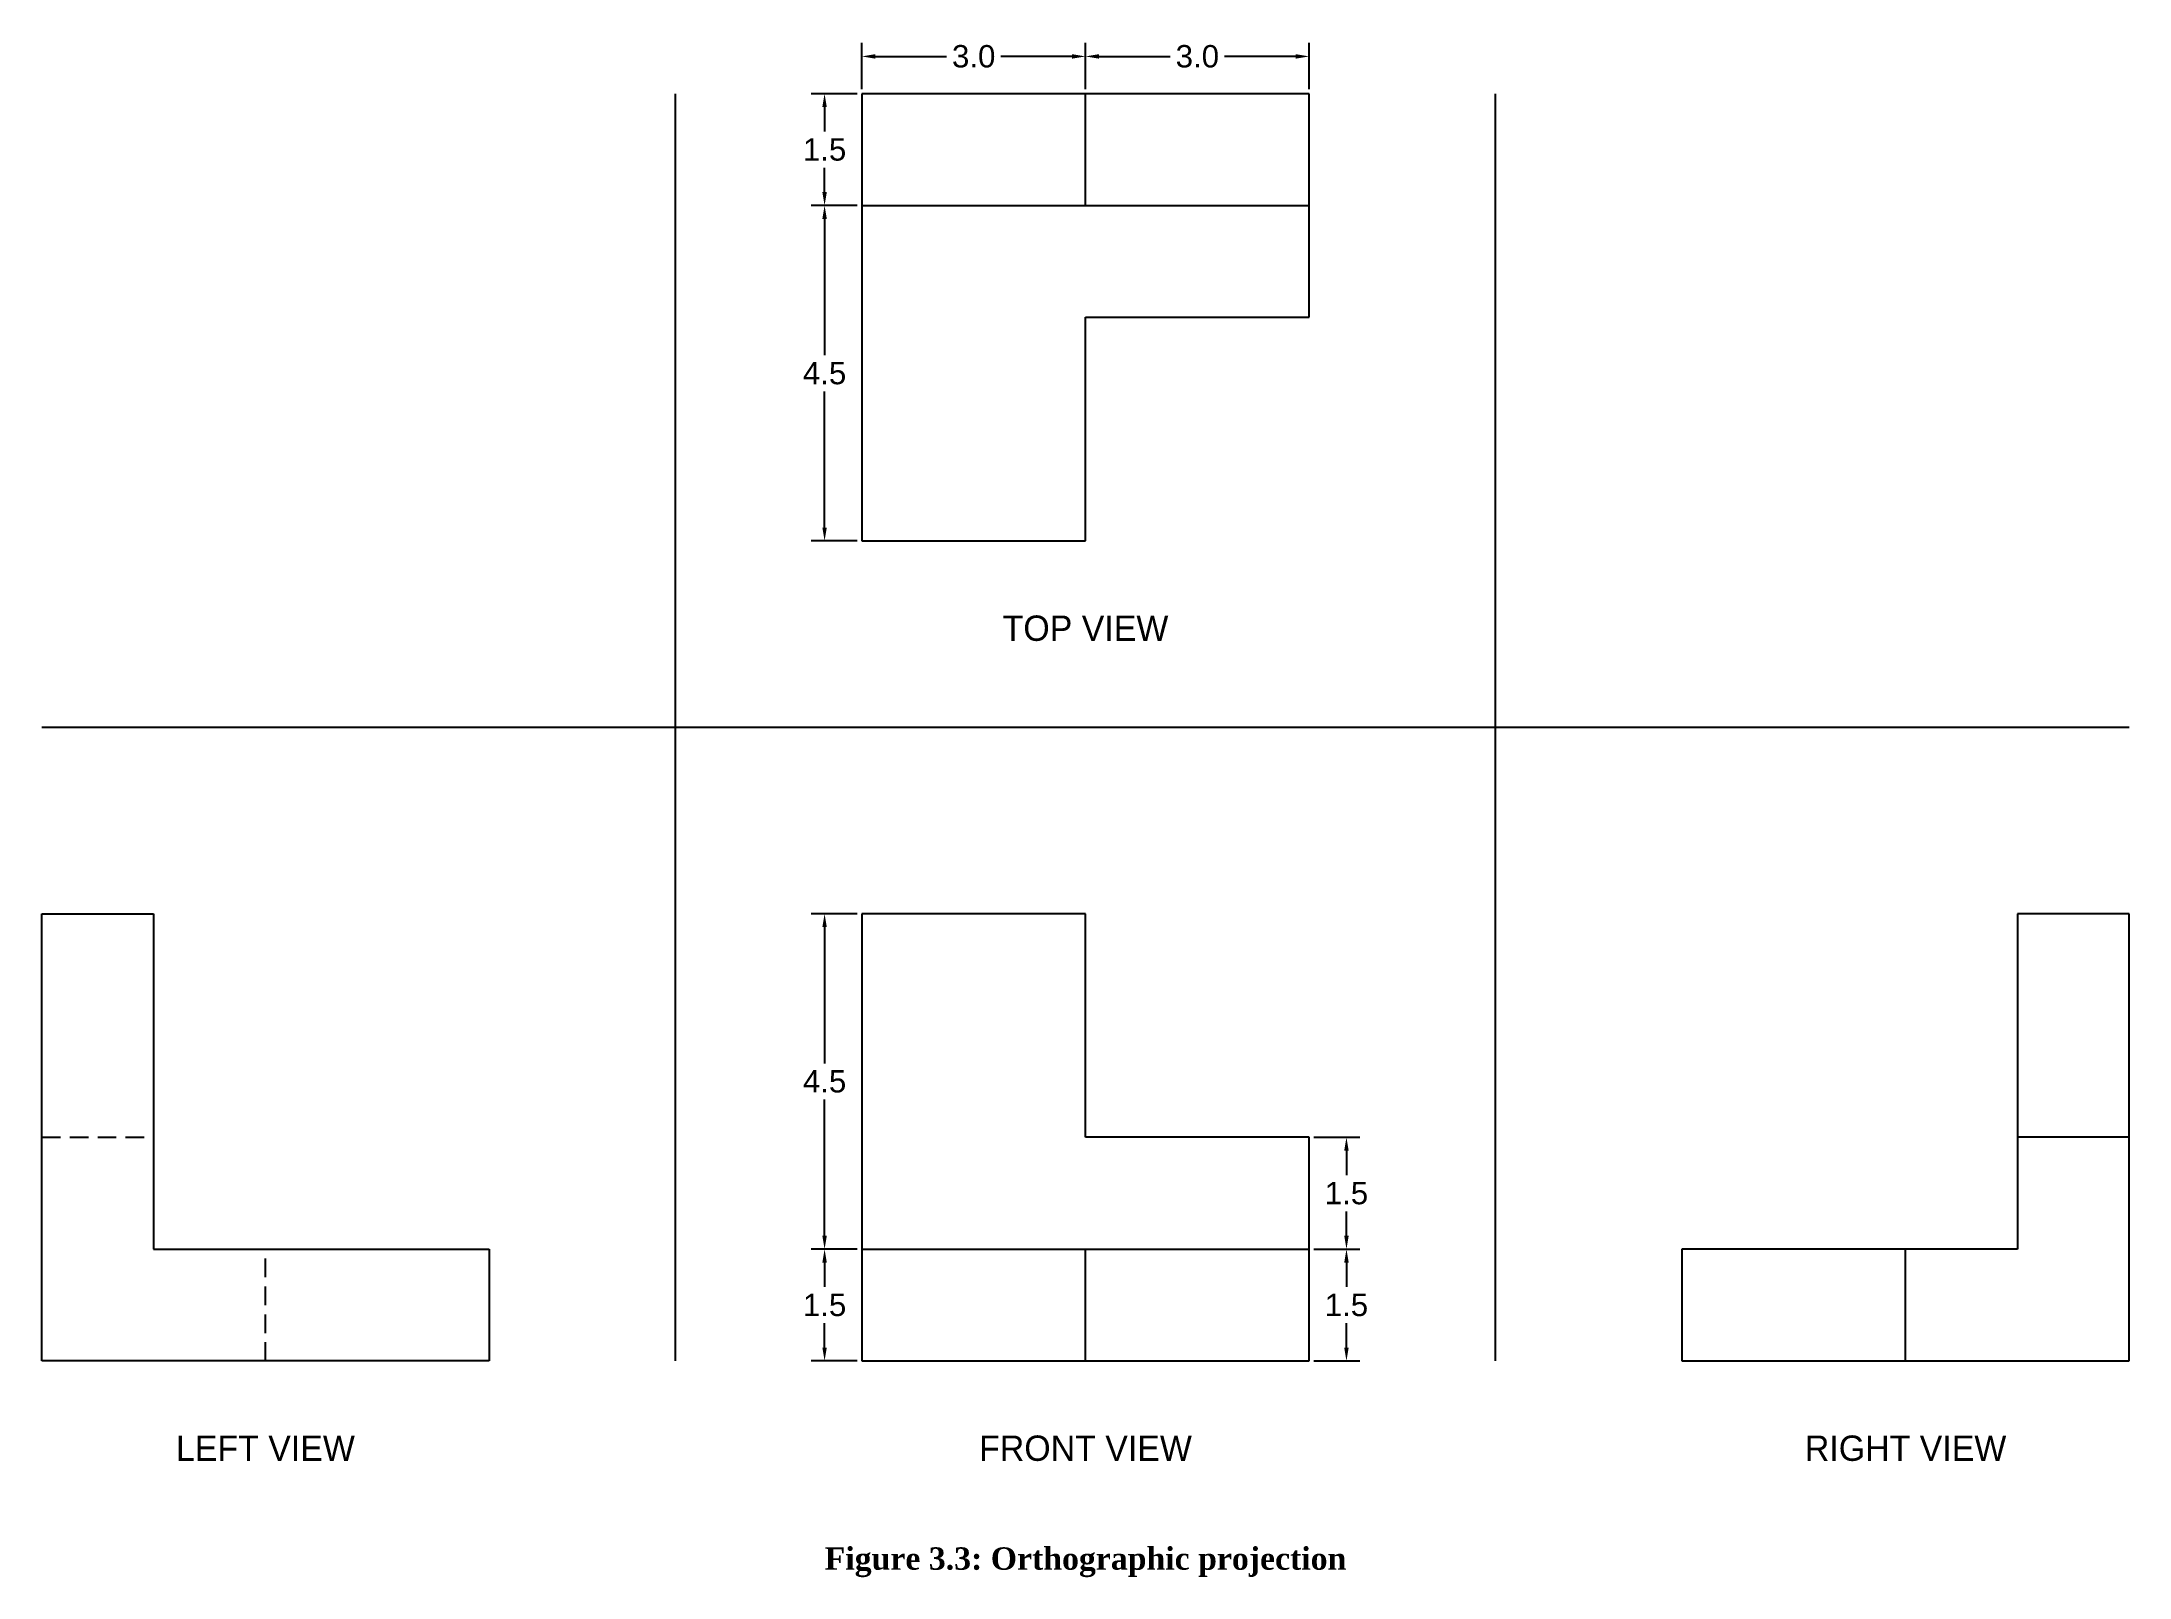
# Model space of a CAD drawing. Header units: inches. Extents: x 2.6 to 30.6, y 2.1 to 22.7.
import ezdxf

# ---------------------------------------------------------------- set-up
doc = ezdxf.new("R2010")
doc.units = ezdxf.units.IN
doc.header["$MEASUREMENT"] = 0
doc.linetypes.add('HIDDEN', pattern=[0.375, 0.25, -0.125])
doc.layers.add('Layer1', color=7, linetype='HIDDEN')
doc.styles.get("Standard").update_dxf_attribs({"font": 'arial.ttf'})
doc.dimstyles.get("Standard").update_dxf_attribs({"dimtxt": 0.3, "dimasz": 0.18, "dimexe": 0.18, "dimexo": 0.0625, "dimgap": 0.09, "dimtad": 0, "dimtih": 1, "dimtoh": 1, "dimdec": 1, "dimzin": 0, "dimdsep": 46, "dimtxsty": 'Standard', "dimcen": 0.09, "dimadec": 0, "dimazin": 0, "dimtfac": 1, "dimtdec": 1, "dimtofl": 0, "dimtmove": 0, "dimatfit": 3, "dimfxl": 1, "dimtolj": 1, "dimtzin": 0, "dimarcsym": 0})

# ---------------------------------------------------------------- blocks, each defined once
blk = doc.blocks.new('*D2')
at = {"color": 0, "lineweight": -2, "transparency": 16777216}
for p, q in [((13.591, 22.052), (13.591, 22.67)), ((13.771, 22.49), (14.728, 22.49)), ((16.411, 22.49), (15.453, 22.49)), ((16.591, 22.052), (16.591, 22.67))]:
    blk.add_line(p, q, dxfattribs=at)
at = {"color": 0, "transparency": 16777216}
for points in [[(13.771, 22.52), (13.771, 22.46), (13.591, 22.49)], [(16.411, 22.52), (16.411, 22.46), (16.591, 22.49)]]:
    blk.add_solid(points, dxfattribs=at)
at = {"layer": 'Defpoints', "color": 0, "transparency": 16777216}
for p in [(16.591, 22.49), (13.591, 21.99), (16.591, 21.99)]:
    blk.add_point(p, dxfattribs=at)
at = {"color": 0, "transparency": 16777216, "insert": (15.091, 22.49), "char_height": 0.3, "attachment_point": 5}
blk.add_mtext('\\A1;3.0', dxfattribs=at)
blk = doc.blocks.new('*D3')
at = {"color": 0, "lineweight": -2, "transparency": 16777216}
for p, q in [((16.591, 22.052), (16.591, 22.67)), ((16.771, 22.49), (17.728, 22.49)), ((19.411, 22.49), (18.453, 22.49)), ((19.591, 22.052), (19.591, 22.67))]:
    blk.add_line(p, q, dxfattribs=at)
at = {"color": 0, "transparency": 16777216}
for points in [[(16.771, 22.52), (16.771, 22.46), (16.591, 22.49)], [(19.411, 22.52), (19.411, 22.46), (19.591, 22.49)]]:
    blk.add_solid(points, dxfattribs=at)
at = {"layer": 'Defpoints', "color": 0, "transparency": 16777216}
for p in [(19.591, 22.49), (16.591, 21.99), (19.591, 21.99)]:
    blk.add_point(p, dxfattribs=at)
at = {"color": 0, "transparency": 16777216, "insert": (18.091, 22.49), "char_height": 0.3, "attachment_point": 5}
blk.add_mtext('\\A1;3.0', dxfattribs=at)
blk = doc.blocks.new('*D4')
at = {"color": 0, "lineweight": -2, "transparency": 16777216}
for p, q in [((13.528, 21.99), (12.911, 21.99)), ((13.091, 21.81), (13.091, 21.483)), ((13.091, 20.67), (13.091, 20.997)), ((13.528, 20.49), (12.911, 20.49))]:
    blk.add_line(p, q, dxfattribs=at)
at = {"color": 0, "transparency": 16777216}
for points in [[(13.061, 21.81), (13.121, 21.81), (13.091, 21.99)], [(13.061, 20.67), (13.121, 20.67), (13.091, 20.49)]]:
    blk.add_solid(points, dxfattribs=at)
at = {"layer": 'Defpoints', "color": 0, "transparency": 16777216}
for p in [(13.591, 21.99), (13.091, 20.49), (13.591, 20.49)]:
    blk.add_point(p, dxfattribs=at)
at = {"color": 0, "transparency": 16777216, "insert": (13.091, 21.24), "char_height": 0.3, "attachment_point": 5}
blk.add_mtext('\\A1;1.5', dxfattribs=at)
blk = doc.blocks.new('*D5')
at = {"color": 0, "lineweight": -2, "transparency": 16777216}
for p, q in [((13.528, 20.49), (12.911, 20.49)), ((13.091, 20.31), (13.091, 18.482)), ((13.091, 16.17), (13.091, 17.997)), ((13.528, 15.99), (12.911, 15.99))]:
    blk.add_line(p, q, dxfattribs=at)
at = {"color": 0, "transparency": 16777216}
for points in [[(13.061, 20.31), (13.121, 20.31), (13.091, 20.49)], [(13.061, 16.17), (13.121, 16.17), (13.091, 15.99)]]:
    blk.add_solid(points, dxfattribs=at)
at = {"layer": 'Defpoints', "color": 0, "transparency": 16777216}
for p in [(13.591, 20.49), (13.091, 15.99), (13.591, 15.99)]:
    blk.add_point(p, dxfattribs=at)
at = {"color": 0, "transparency": 16777216, "insert": (13.091, 18.24), "char_height": 0.3, "attachment_point": 5}
blk.add_mtext('\\A1;4.5', dxfattribs=at)
blk = doc.blocks.new('*D6')
at = {"color": 0, "lineweight": -2, "transparency": 16777216}
for p, q in [((13.528, 10.99), (12.911, 10.99)), ((13.091, 10.81), (13.091, 8.982)), ((13.091, 6.67), (13.091, 8.497)), ((13.528, 6.49), (12.911, 6.49))]:
    blk.add_line(p, q, dxfattribs=at)
at = {"color": 0, "transparency": 16777216}
for points in [[(13.061, 10.81), (13.121, 10.81), (13.091, 10.99)], [(13.061, 6.67), (13.121, 6.67), (13.091, 6.49)]]:
    blk.add_solid(points, dxfattribs=at)
at = {"layer": 'Defpoints', "color": 0, "transparency": 16777216}
for p in [(13.591, 10.99), (13.091, 6.49), (13.591, 6.49)]:
    blk.add_point(p, dxfattribs=at)
at = {"color": 0, "transparency": 16777216, "insert": (13.091, 8.74), "char_height": 0.3, "attachment_point": 5}
blk.add_mtext('\\A1;4.5', dxfattribs=at)
blk = doc.blocks.new('*D7')
at = {"color": 0, "lineweight": -2, "transparency": 16777216}
for p, q in [((13.528, 6.49), (12.911, 6.49)), ((13.091, 6.31), (13.091, 5.983)), ((13.091, 5.17), (13.091, 5.497)), ((13.528, 4.99), (12.911, 4.99))]:
    blk.add_line(p, q, dxfattribs=at)
at = {"color": 0, "transparency": 16777216}
for points in [[(13.061, 6.31), (13.121, 6.31), (13.091, 6.49)], [(13.061, 5.17), (13.121, 5.17), (13.091, 4.99)]]:
    blk.add_solid(points, dxfattribs=at)
at = {"layer": 'Defpoints', "color": 0, "transparency": 16777216}
for p in [(13.591, 6.49), (13.091, 4.99), (13.591, 4.99)]:
    blk.add_point(p, dxfattribs=at)
at = {"color": 0, "transparency": 16777216, "insert": (13.091, 5.74), "char_height": 0.3, "attachment_point": 5}
blk.add_mtext('\\A1;1.5', dxfattribs=at)
blk = doc.blocks.new('*D8')
at = {"color": 0, "lineweight": -2, "transparency": 16777216}
for p, q in [((19.653, 7.99), (20.271, 7.99)), ((20.091, 7.81), (20.091, 7.483)), ((20.091, 6.67), (20.091, 6.997)), ((19.653, 6.49), (20.271, 6.49))]:
    blk.add_line(p, q, dxfattribs=at)
at = {"color": 0, "transparency": 16777216}
for points in [[(20.061, 7.81), (20.121, 7.81), (20.091, 7.99)], [(20.061, 6.67), (20.121, 6.67), (20.091, 6.49)]]:
    blk.add_solid(points, dxfattribs=at)
at = {"layer": 'Defpoints', "color": 0, "transparency": 16777216}
for p in [(19.591, 7.99), (19.591, 6.49), (20.091, 6.49)]:
    blk.add_point(p, dxfattribs=at)
at = {"color": 0, "transparency": 16777216, "insert": (20.091, 7.24), "char_height": 0.3, "attachment_point": 5}
blk.add_mtext('\\A1;1.5', dxfattribs=at)
blk = doc.blocks.new('*D9')
at = {"color": 0, "lineweight": -2, "transparency": 16777216}
for p, q in [((19.653, 6.49), (20.271, 6.49)), ((20.091, 6.31), (20.091, 5.983)), ((20.091, 5.17), (20.091, 5.497)), ((19.653, 4.99), (20.271, 4.99))]:
    blk.add_line(p, q, dxfattribs=at)
at = {"color": 0, "transparency": 16777216}
for points in [[(20.061, 6.31), (20.121, 6.31), (20.091, 6.49)], [(20.061, 5.17), (20.121, 5.17), (20.091, 4.99)]]:
    blk.add_solid(points, dxfattribs=at)
at = {"layer": 'Defpoints', "color": 0, "transparency": 16777216}
for p in [(19.591, 6.49), (19.591, 4.99), (20.091, 4.99)]:
    blk.add_point(p, dxfattribs=at)
at = {"color": 0, "transparency": 16777216, "insert": (20.091, 5.74), "char_height": 0.3, "attachment_point": 5}
blk.add_mtext('\\A1;1.5', dxfattribs=at)

msp = doc.modelspace()

# ---------------------------------------------------------------- linework, layer by layer
for p, q in [((11.091, 4.99), (11.091, 21.99)), ((16.591, 21.99), (13.591, 21.99)), ((13.591, 21.99), (13.591, 20.49)), ((19.591, 21.99), (16.591, 21.99)), ((16.591, 20.49), (16.591, 21.99)), ((19.591, 18.99), (19.591, 21.99)), ((22.091, 4.99), (22.091, 21.99)), ((13.591, 20.49), (13.591, 15.99)), ((13.591, 20.49), (19.591, 20.49)), ((16.591, 15.99), (16.591, 18.99)), ((16.591, 18.99), (19.591, 18.99)), ((13.591, 15.99), (16.591, 15.99)), ((2.591, 13.49), (30.591, 13.49)), ((2.591, 7.99), (2.591, 10.99)), ((2.591, 10.99), (4.091, 10.99)), ((4.091, 10.99), (4.091, 6.49)), ((16.591, 10.99), (13.591, 10.99)), ((13.591, 10.99), (13.591, 6.49)), ((16.591, 7.99), (16.591, 10.99)), ((30.591, 10.99), (29.091, 10.99)), ((29.091, 10.99), (29.091, 6.49)), ((30.591, 7.99), (30.591, 10.99)), ((2.591, 4.99), (2.591, 7.99)), ((19.591, 7.99), (16.591, 7.99)), ((19.591, 6.49), (19.591, 7.99)), ((30.591, 7.99), (29.091, 7.99)), ((30.591, 4.99), (30.591, 7.99)), ((4.091, 6.49), (8.591, 6.49)), ((8.591, 6.49), (8.591, 4.99)), ((13.591, 6.49), (13.591, 4.99)), ((13.591, 6.49), (19.591, 6.49)), ((16.591, 4.99), (16.591, 6.49)), ((19.591, 4.99), (19.591, 6.49)), ((29.091, 6.49), (24.591, 6.49)), ((24.591, 6.49), (24.591, 4.99)), ((27.591, 4.99), (27.591, 6.49)), ((8.591, 4.99), (2.591, 4.99)), ((13.591, 4.99), (16.591, 4.99)), ((16.591, 4.99), (19.591, 4.99)), ((24.591, 4.99), (30.591, 4.99))]:
    msp.add_line(p, q)
at = {"layer": 'Layer1'}
for p, q in [((2.591, 7.99), (4.091, 7.99)), ((5.591, 4.99), (5.591, 6.49))]:
    msp.add_line(p, q, dxfattribs=at)

# ---------------------------------------------------------------- texts
at = {"attachment_point": 1}
for s, width, insert, char_height in [('\\pxqc;{\\Ftxt|c0;TOP VIEW}', 6, (13.591, 14.99), 0.34), ('\\pxqc;{\\Ftxt|c0;LEFT VIEW}', 6, (2.591, 3.99), 0.34), ('\\pxqc;{\\Ftxt|c0;FRONT VIEW}', 6, (13.591, 3.99), 0.34), ('\\pxqc;{\\Ftxt|c0;RIGHT VIEW}', 6, (24.591, 3.99), 0.34), ('\\pxqc;{\\fTimes New Roman|b1|i0|c0|p18;Figure 3.3: Orthographic projection}', 28, (2.591, 2.49), 0.3)]:
    msp.add_mtext_dynamic_manual_height_columns(s, width=width, gutter_width=1, heights=[0], dxfattribs=dict(at, insert=insert, char_height=char_height))

# ---------------------------------------------------------------- dimensions: what is measured, and where the dimension line sits
for base, p1, p2, picture, middle in [((16.591, 22.49), (13.591, 21.99), (16.591, 21.99), '*D2', (15.091, 22.49)), ((19.591, 22.49), (16.591, 21.99), (19.591, 21.99), '*D3', (18.091, 22.49))]:
    dim = msp.add_linear_dim(base=base, p1=p1, p2=p2, dimstyle='Standard')
    dim.commit()
    dim.dimension.update_dxf_attribs({"geometry": picture, "text_midpoint": middle})
for base, p1, p2, picture, middle in [((13.091, 20.49), (13.591, 21.99), (13.591, 20.49), '*D4', (13.091, 21.24)), ((13.091, 15.99), (13.591, 20.49), (13.591, 15.99), '*D5', (13.091, 18.24)), ((13.091, 6.49), (13.591, 10.99), (13.591, 6.49), '*D6', (13.091, 8.74)), ((20.091, 6.49), (19.591, 7.99), (19.591, 6.49), '*D8', (20.091, 7.24)), ((13.091, 4.99), (13.591, 6.49), (13.591, 4.99), '*D7', (13.091, 5.74)), ((20.091, 4.99), (19.591, 6.49), (19.591, 4.99), '*D9', (20.091, 5.74))]:
    dim = msp.add_linear_dim(base=base, p1=p1, p2=p2, angle=90, dimstyle='Standard')
    dim.commit()
    dim.dimension.update_dxf_attribs({"geometry": picture, "text_midpoint": middle})

doc.saveas('drawing.dxf')
